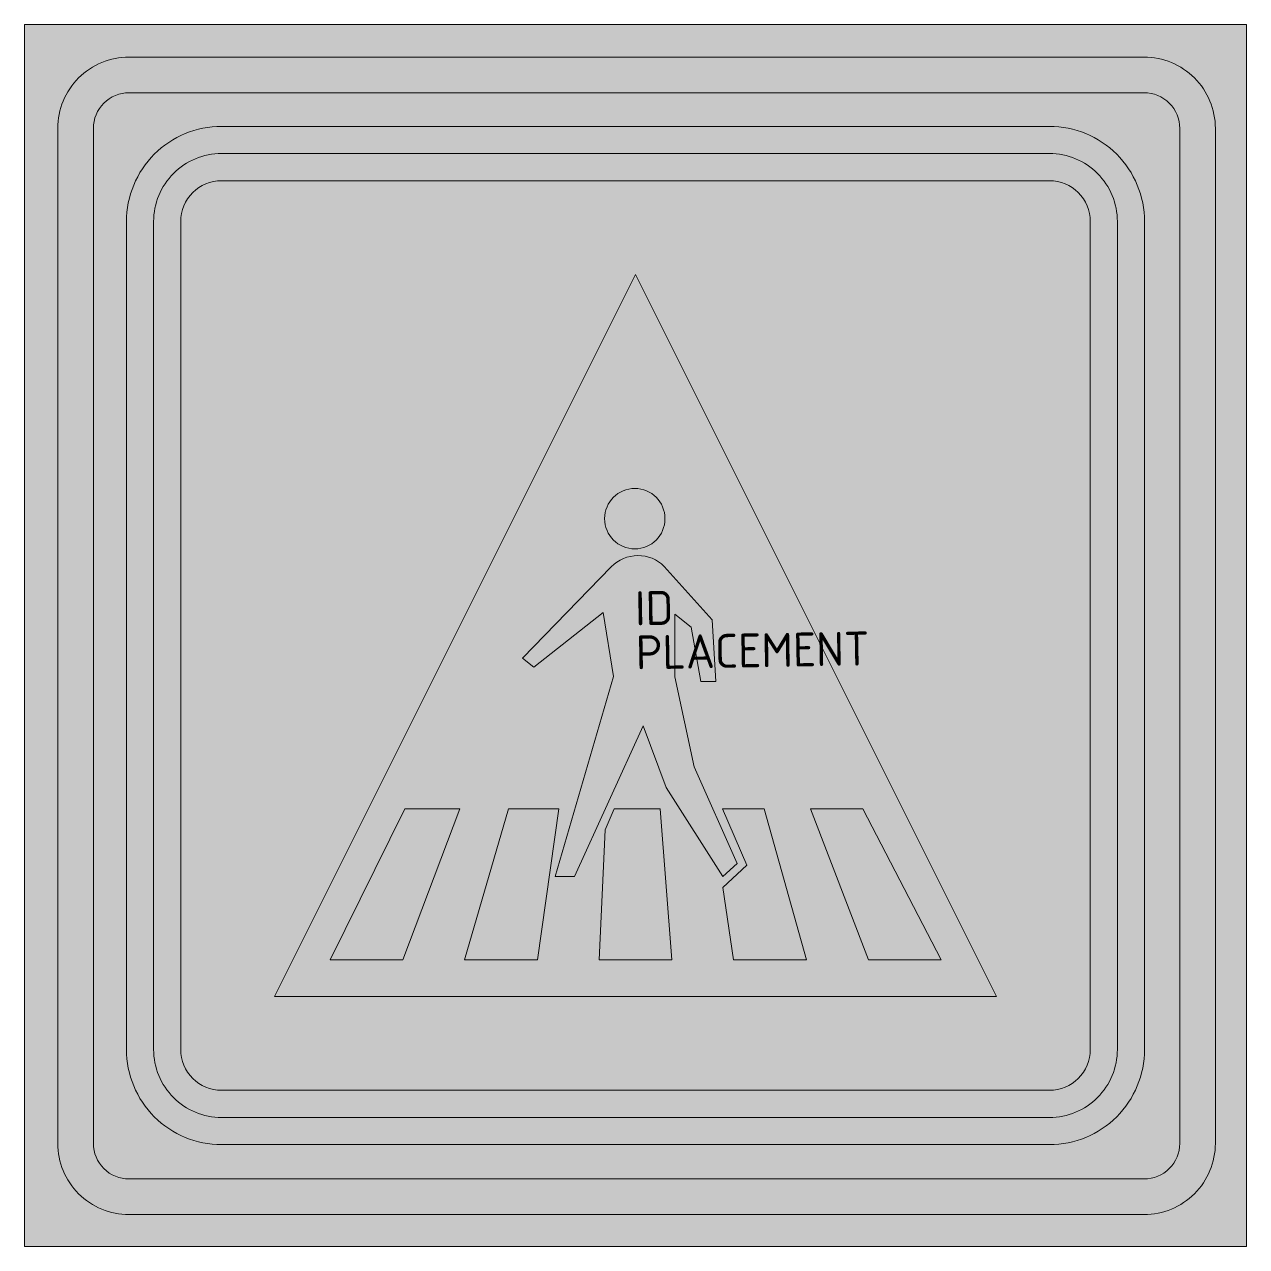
# Model space of a CAD drawing. Extents: x -4.5 to 4.5, y -4.5 to 4.5.
import ezdxf
from ezdxf.enums import TextEntityAlignment as Align

# ---------------------------------------------------------------- set-up
doc = ezdxf.new("R2010")
doc.units = 0
doc.styles.add('NLCS-ISO', font='NLCS-ISO.ttf', dxfattribs={"height": 0.25})

msp = doc.modelspace()

# ---------------------------------------------------------------- hatches: boundary and pattern name
at = {"true_color": 0xc8e164}
h = msp.add_hatch(color=53, dxfattribs=at)
h.dxf.hatch_style = 1
h.paths.add_polyline_path([(-3.7312, 4.2605), (3.747, 4.2605, -0.414214), (4.272, 3.7355), (4.272, 0), (4.5018, 0), (4.5018, 4.5009), (-4.5018, 4.5009), (-4.5018, 0), (-4.2562, 0), (-4.2562, 3.7355, -0.414214)])
at = {"true_color": 0xf1f0ea}
h = msp.add_hatch(color=7, dxfattribs=at)
h.dxf.hatch_style = 1
h.paths.add_polyline_path([(-3.9937, 3.7355, -0.414214), (-3.7312, 3.998), (3.747, 3.998, -0.414214), (4.0095, 3.7355), (4.0095, 0), (4.272, 0), (4.272, 3.7355, 0.414214), (3.747, 4.2605), (-3.7312, 4.2605, 0.414214), (-4.2562, 3.7355), (-4.2562, 0), (-3.9937, 0)])
at = {"true_color": 0xc8e164}
h = msp.add_hatch(color=53, dxfattribs=at)
h.dxf.hatch_style = 1
h.paths.add_polyline_path([(3.747, 3.998), (-3.7312, 3.998, 0.414214), (-3.9937, 3.7355), (-3.9937, 0), (-3.75, 0), (-3.75, 3.05, -0.414214), (-3.05, 3.75), (3.05, 3.75, -0.414214), (3.75, 3.05), (3.75, 0), (4.0095, 0), (4.0095, 3.7355, 0.414214)])
at = {"true_color": 0x005b8c}
h = msp.add_hatch(color=146, dxfattribs=at)
h.dxf.hatch_style = 1
h.paths.add_polyline_path([(3.05, 3.75), (-3.05, 3.75, 0.414214), (-3.75, 3.05), (-3.75, 0), (-3.55, 0), (-3.55, 3.05, -0.414214), (-3.05, 3.55), (3.05, 3.55, -0.414214), (3.55, 3.05), (3.55, 0), (3.75, 0), (3.75, 3.05, 0.414214)])
at = {"true_color": 0xf1f0ea}
h = msp.add_hatch(color=7, dxfattribs=at)
h.dxf.hatch_style = 1
h.paths.add_polyline_path([(3.05, 3.55), (-3.05, 3.55, 0.414214), (-3.55, 3.05), (-3.55, 0), (-3.35, 0), (-3.35, 3.05, -0.414214), (-3.05, 3.35), (3.05, 3.35, -0.414214), (3.35, 3.05), (3.35, 0), (3.55, 0), (3.55, 3.05, 0.414214)])
at = {"true_color": 0x005b8c}
h = msp.add_hatch(color=146, dxfattribs=at)
h.dxf.hatch_style = 1
h.paths.add_polyline_path([(0, 2.6597), (0, 3.35), (-3.05, 3.35, 0.414214), (-3.35, 3.05), (-3.35, -3.05, 0.414214), (-3.05, -3.35), (0, -3.35), (0, -2.6597), (-2.6597, -2.6597)])
h = msp.add_hatch(color=146, dxfattribs=at)
h.dxf.hatch_style = 1
h.paths.add_polyline_path([(3.35, 3.05, 0.414214), (3.05, 3.35), (0, 3.35), (0, 2.6597), (2.6597, -2.6597), (0, -2.6597), (0, -3.35), (3.05, -3.35, 0.414214), (3.35, -3.05)])
at = {"true_color": 0xf1f0ea}
h = msp.add_hatch(color=7, dxfattribs=at)
h.dxf.hatch_style = 1
h.paths.add_polyline_path([(0, 2.6597), (-2.6597, -2.6597), (2.6597, -2.6597)])
h.paths.add_polyline_path([(-0.7485, -0.2342), (-0.8334, -0.1663), (-0.1782, 0.5059, -0.416609), (0.2122, 0.5093), (0.5652, 0.1155), (0.5924, -0.3394), (0.4803, -0.3394), (0.4091, 0.0612), (0.2903, 0.1562), (0.2903, -0.3055), (0.4328, -0.9674), (0.7485, -1.6803), (0.6433, -1.7754), (0.2257, -1.1202), (0.056, -0.6653), (-0.4498, -1.7754), (-0.5924, -1.7754), (-0.1612, -0.3021), (-0.2393, 0.1698)], flags=16)
h.paths.add_polyline_path([(-0.5652, -1.2764), (-0.7231, -2.3897), (-1.2594, -2.3897), (-0.9352, -1.2764)], flags=16)
h.paths.add_polyline_path([(-1.2951, -1.2764), (-1.7143, -2.3897), (-2.2506, -2.3897), (-1.699, -1.2764)], flags=16)
h.paths.add_polyline_path([(-0.1578, -1.2764), (0.1816, -1.2764), (0.2682, -2.3897), (-0.2682, -2.3897), (-0.2223, -1.4325)], flags=16)
h.paths.add_polyline_path([(-0.2274, 0.8606, -1), (0.2173, 0.8606, -1)], flags=16)
h.paths.add_polyline_path([(0.6399, -1.2764), (0.9488, -1.2764), (1.2594, -2.3897), (0.7231, -2.3897), (0.6433, -1.8568), (0.8198, -1.6905)], flags=16)
h.paths.add_polyline_path([(1.2883, -1.2764), (1.6753, -1.2764), (2.2507, -2.3897), (1.7177, -2.3897)], flags=16)
at = {"true_color": 0x2a292a}
h = msp.add_hatch(color=250, dxfattribs=at)
h.dxf.hatch_style = 1
h.paths.add_polyline_path([(-0.2274, 0.8606, 1), (0.2173, 0.8606, 1)])
h = msp.add_hatch(color=250, dxfattribs=at)
h.dxf.hatch_style = 1
h.paths.add_polyline_path([(0.2903, 0.1562), (0.4091, 0.0612), (0.4803, -0.3394), (0.5924, -0.3394), (0.5652, 0.1155), (0.2122, 0.5093, 0.416609), (-0.1782, 0.5059), (-0.8334, -0.1663), (-0.7485, -0.2342), (-0.2393, 0.1698), (-0.1612, -0.3021), (-0.5924, -1.7754), (-0.4498, -1.7754), (0.056, -0.6653), (0.2257, -1.1202), (0.6433, -1.7754), (0.7485, -1.6803), (0.4328, -0.9674), (0.2903, -0.3055)])
at = {"true_color": 0xc8e164}
h = msp.add_hatch(color=53, dxfattribs=at)
h.dxf.hatch_style = 1
h.paths.add_polyline_path([(-4.2562, 0), (-4.5018, 0), (-4.5018, -4.5009), (4.5018, -4.5009), (4.5018, 0), (4.272, 0), (4.272, -3.7408, -0.414214), (3.747, -4.2658), (-3.7312, -4.2658, -0.414214), (-4.2562, -3.7408)])
at = {"true_color": 0xf1f0ea}
h = msp.add_hatch(color=7, dxfattribs=at)
h.dxf.hatch_style = 1
h.paths.add_polyline_path([(-3.9937, 0), (-4.2562, 0), (-4.2562, -3.7408, 0.414214), (-3.7312, -4.2658), (3.747, -4.2658, 0.414214), (4.272, -3.7408), (4.272, 0), (4.0095, 0), (4.0095, -3.7408, -0.414214), (3.747, -4.0033), (-3.7312, -4.0033, -0.414214), (-3.9937, -3.7408)])
at = {"true_color": 0xc8e164}
h = msp.add_hatch(color=53, dxfattribs=at)
h.dxf.hatch_style = 1
h.paths.add_polyline_path([(-3.75, 0), (-3.9937, 0), (-3.9937, -3.7408, 0.414214), (-3.7312, -4.0033), (3.747, -4.0033, 0.414214), (4.0095, -3.7408), (4.0095, 0), (3.75, 0), (3.75, -3.05, -0.414214), (3.05, -3.75), (-3.05, -3.75, -0.414214), (-3.75, -3.05)])
at = {"true_color": 0x005b8c}
h = msp.add_hatch(color=146, dxfattribs=at)
h.dxf.hatch_style = 1
h.paths.add_polyline_path([(-3.55, 0), (-3.75, 0), (-3.75, -3.05, 0.414214), (-3.05, -3.75), (3.05, -3.75, 0.414214), (3.75, -3.05), (3.75, 0), (3.55, 0), (3.55, -3.05, -0.414214), (3.05, -3.55), (-3.05, -3.55, -0.414214), (-3.55, -3.05)])
at = {"true_color": 0xf1f0ea}
h = msp.add_hatch(color=7, dxfattribs=at)
h.dxf.hatch_style = 1
h.paths.add_polyline_path([(-3.35, 0), (-3.55, 0), (-3.55, -3.05, 0.414214), (-3.05, -3.55), (3.05, -3.55, 0.414214), (3.55, -3.05), (3.55, 0), (3.35, 0), (3.35, -3.05, -0.414214), (3.05, -3.35), (-3.05, -3.35, -0.414214), (-3.35, -3.05)])
at = {"true_color": 0x2a292a}
h = msp.add_hatch(color=250, dxfattribs=at)
h.dxf.hatch_style = 1
h.paths.add_polyline_path([(-1.2951, -1.2764), (-1.699, -1.2764), (-2.2506, -2.3897), (-1.7143, -2.3897)])
h = msp.add_hatch(color=250, dxfattribs=at)
h.dxf.hatch_style = 1
h.paths.add_polyline_path([(-0.5652, -1.2764), (-0.9352, -1.2764), (-1.2594, -2.3897), (-0.7231, -2.3897)])
h = msp.add_hatch(color=250, dxfattribs=at)
h.dxf.hatch_style = 1
h.paths.add_polyline_path([(0.1816, -1.2764), (-0.1578, -1.2764), (-0.2223, -1.4325), (-0.2682, -2.3897), (0.2682, -2.3897)])
h = msp.add_hatch(color=250, dxfattribs=at)
h.dxf.hatch_style = 1
h.paths.add_polyline_path([(0.9488, -1.2764), (0.6399, -1.2764), (0.8198, -1.6905), (0.6433, -1.8568), (0.7231, -2.3897), (1.2594, -2.3897)])
h = msp.add_hatch(color=250, dxfattribs=at)
h.dxf.hatch_style = 1
h.paths.add_polyline_path([(1.6753, -1.2764), (1.2883, -1.2764), (1.7177, -2.3897), (2.2507, -2.3897)])

# ---------------------------------------------------------------- linework, layer by layer
at = {"color": 250, "lineweight": 0, "true_color": 0x2a292a}
for points in [[(-4.5018, 4.5009), (4.5018, 4.5009), (4.5018, -4.5009), (-4.5018, -4.5009)], [(-1.7143, -2.3897), (-1.2951, -1.2764), (-1.699, -1.2764), (-2.2506, -2.3897)], [(-0.7231, -2.3897), (-0.5652, -1.2764), (-0.9352, -1.2764), (-1.2594, -2.3897)], [(0.2682, -2.3897), (0.1816, -1.2764), (-0.1578, -1.2764), (-0.2223, -1.4325), (-0.2682, -2.3897)], [(1.2594, -2.3897), (0.9488, -1.2764), (0.6399, -1.2764), (0.8198, -1.6905), (0.6433, -1.8568), (0.7231, -2.3897)], [(2.2507, -2.3897), (1.6753, -1.2764), (1.2883, -1.2764), (1.7177, -2.3897)]]:
    msp.add_lwpolyline(points, close=True, dxfattribs=at)
at = {"color": 7, "lineweight": 0, "true_color": 0xf1f0ea}
for points in [[(-3.7312, 4.2605), (3.747, 4.2605, -0.414214), (4.272, 3.7355), (4.272, -3.7408, -0.414214), (3.747, -4.2658), (-3.7312, -4.2658, -0.414214), (-4.2562, -3.7408), (-4.2562, 3.7355, -0.414214)], [(-3.7312, 3.998), (3.747, 3.998, -0.414214), (4.0095, 3.7355), (4.0095, -3.7408, -0.414214), (3.747, -4.0033), (-3.7312, -4.0033, -0.414214), (-3.9937, -3.7408), (-3.9937, 3.7355, -0.414214)], [(-3.05, -3.55), (3.05, -3.55, 0.414214), (3.55, -3.05), (3.55, 3.05, 0.414214), (3.05, 3.55), (-3.05, 3.55, 0.414214), (-3.55, 3.05), (-3.55, -3.05, 0.414214)], [(-3.05, -3.35), (3.05, -3.35, 0.414214), (3.35, -3.05), (3.35, 3.05, 0.414214), (3.05, 3.35), (-3.05, 3.35, 0.414214), (-3.35, 3.05), (-3.35, -3.05, 0.414214)]]:
    msp.add_lwpolyline(points, format="xyb", close=True, dxfattribs=at)
at = {"color": 145, "lineweight": 0, "true_color": 0x377daf}
msp.add_lwpolyline([(-3.05, -3.75), (3.05, -3.75, 0.414214), (3.75, -3.05), (3.75, 3.05, 0.414214), (3.05, 3.75), (-3.05, 3.75, 0.414214), (-3.75, 3.05), (-3.75, -3.05, 0.414214)], format="xyb", close=True, dxfattribs=at)
at = {"color": 7, "lineweight": 0, "true_color": 0xf1f0ea}
msp.add_lwpolyline([(2.6597, -2.6597), (0, 2.6597), (-2.6597, -2.6597)], close=True, dxfattribs=at)
at = {"color": 250, "lineweight": 0, "true_color": 0x2a292a}
msp.add_lwpolyline([(0.6433, -1.7754), (0.2257, -1.1202), (0.056, -0.6653), (-0.4498, -1.7754), (-0.5924, -1.7754), (-0.1612, -0.3021), (-0.2393, 0.1698), (-0.7485, -0.2342), (-0.8334, -0.1663), (-0.1782, 0.5059, -0.416609), (0.2122, 0.5093), (0.5652, 0.1155), (0.5924, -0.3394), (0.4803, -0.3394), (0.4091, 0.0612), (0.2903, 0.1562), (0.2903, -0.3055), (0.4328, -0.9674), (0.7485, -1.6803)], format="xyb", close=True, dxfattribs=at)
msp.add_circle((-0.0051, 0.8606), 0.2223, dxfattribs=at)

# ---------------------------------------------------------------- texts
at = {"style": 'NLCS-ISO'}
msp.add_attdef('ID', text='', height=0.25, rotation=1, dxfattribs=at).set_placement((0, 0), align=Align.BOTTOM_LEFT)
msp.add_attdef('PLACEMENT', text='', height=0.25, rotation=1, dxfattribs=at).set_placement((0, 0), align=Align.TOP_LEFT)

doc.saveas('drawing.dxf')
